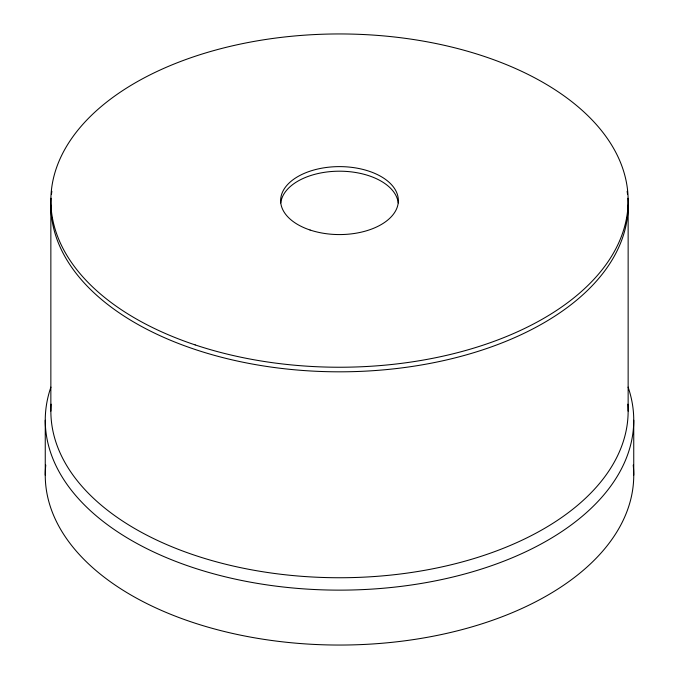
<?xml version="1.0" encoding="UTF-8"?>
<svg xmlns="http://www.w3.org/2000/svg" width="679" height="679" viewBox="0 0 679 679"><rect width="100%" height="100%" fill="white"/><g stroke="black" fill="none" stroke-linecap="round" stroke-linejoin="round"><path stroke-width="1.02" d="M633.745 420.25L633.745 475.173M628.143 205.168L628.143 411.101M50.857 205.168L50.857 411.101M45.255 420.25L45.255 475.173M633.227 465.064A294.245 169.877 0 0 1 339.5 645.05A294.245 169.877 0 0 1 45.773 465.064M628.092 387.115A294.245 169.877 0 0 1 339.5 590.136A294.245 169.877 0 0 1 50.908 387.115M627.888 404.166A288.643 166.644 0 0 1 339.5 577.744A288.643 166.644 0 0 1 51.112 404.166M627.888 198.234A288.643 166.644 0 0 1 339.5 371.82A288.643 166.644 0 0 1 51.112 198.234M51.477 194.27A288.643 166.644 0 0 1 51.859 191.308M627.141 191.308A288.643 166.644 0 0 1 627.523 194.27M280.775 202.953A58.852 33.975 0 0 1 339.5 171.193A58.852 33.975 0 0 1 398.225 202.953M195.179 344.915A288.643 166.644 0 0 0 628.143 200.594A288.643 166.644 0 0 0 195.179 56.272A288.643 166.644 0 0 0 195.179 344.915M310.074 230.02A58.852 33.975 0 0 0 398.352 200.594A58.852 33.975 0 0 0 310.074 171.167A58.852 33.975 0 0 0 310.074 230.02"/></g></svg>
